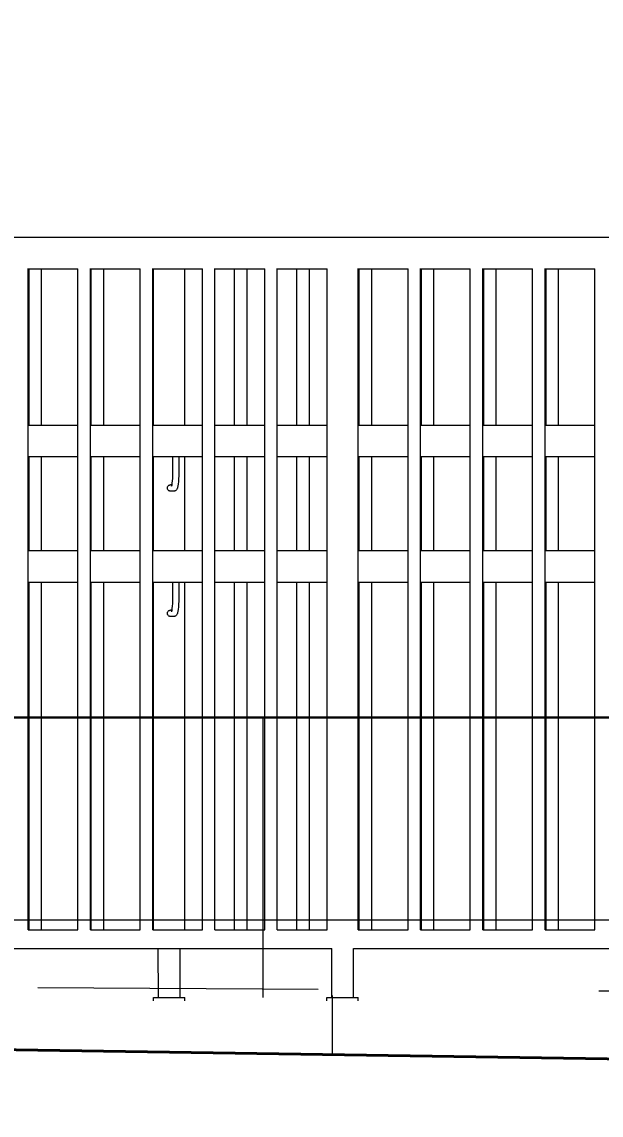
# Model space of a CAD drawing. Header units: millimetres. Extents: x -136099598 to 9192475, y 0 to 555997.
# Drawn here: x -327339 to -326410, y 288167 to 289920 of the extents above; entities that cross this region are included whole.
import ezdxf
from ezdxf import colors
from ezdxf.entities.mleader import LeaderData, LeaderLine
from ezdxf.math import Vec2, Vec3

# ---------------------------------------------------------------- set-up
doc = ezdxf.new("R2010")
doc.units = ezdxf.units.MM
doc.header["$MEASUREMENT"] = 0
doc.linetypes.add('ADSK_Скрыто', pattern=[6, 3, -3])
for name, color, linetype, lineweight in [('!_Цоколь', 7, 'Continuous', 0), ('_Скрыто_', 7, 'ADSK_Скрыто', 9), ('АР-Выноски', 5, 'Continuous', 5), ('АР_тонкая линия', 250, 'Continuous', 0), ('СТЕНЫ кирпич ЛИДЕР', 250, 'Continuous', 15)]:
    doc.layers.add(name, color=color, linetype=linetype, lineweight=lineweight)
doc.layers.add('Чертеж и Рисунок', color=7, linetype='Continuous')
doc.styles.add('ICOCPEUR', font='isocpeur.ttf')

msp = doc.modelspace()

# ---------------------------------------------------------------- hatches: boundary and pattern name
at = {"layer": '!_Цоколь', "lineweight": 0, "ltscale": 5, "true_color": 0x636466}
h = msp.add_hatch(dxfattribs=at)
h.set_pattern_fill('ANSI37', color=251, scale=4800, angle=45)
h.set_pattern_definition([(90, (541247.05, -120), (-600, 1e-13), []), (180, (541247.05, -120), (-2e-13, -600), [])])
h.paths.add_polyline_path([(-323279.2, 288804.9), (-328652, 288804.9), (-328652, 288291.7), (-328153.4, 288284.1), (-328152, 288359.9), (-326382.4, 288354.1), (-323276.4, 288497.7), (-323276.4, 288544.1)])
at = {"layer": '!_Цоколь', "lineweight": 0, "ltscale": 5, "true_color": 0xf1ece1}
h = msp.add_hatch(dxfattribs=at)
h.set_pattern_fill('ANSI37', color=254, scale=4800, angle=45)
h.set_pattern_definition([(90, (528758.5, 55.3), (-600, 1e-13), []), (180, (528758.5, 55.3), (-2e-13, -600), [])])
h.paths.add_polyline_path([(-322069.7, 288553.6), (-326287, 288358.5), (-328152.2, 288359.8), (-328153.3, 288284.1), (-326287, 288255.2), (-322070, 288201.1)])

# ---------------------------------------------------------------- linework, layer by layer
at = {"layer": '_Скрыто_', "color": 6, "ltscale": 150}
for points in [[(-356622.2, 288552.2), (-356622.2, 288552.2), (-350192, 288553.6), (-350192, 288804.9), (-320519.4, 288804.9), (-320519.5, 288553.5), (-310648.3, 288553.6), (-310648.3, 288804.5), (-294677, 288804.9), (-294677, 288553.6), (-281257, 288553.6), (-281257, 287753), (-281257, 287708.5), (-281257, 287380.4), (-302553.9, 288027), (-302564.4, 288225.7), (-350192.1, 288506), (-350192, 288243.6), (-356781.4, 288248.4), (-356782.1, 288553.6), (-356622.2, 288552.2)], [(-356795, 288245.2), (-350192, 288243.6), (-350191.6, 288503.5), (-328651.3, 288362.5), (-328652.4, 288291.8), (-322579.8, 288201.4), (-302564.4, 288225.7), (-302564.4, 288027.1), (-294677, 287913.4), (-294680.4, 287771.5), (-281257, 287443.6), (-281257, 285947), (-294677, 286299.2), (-294677, 286396.9), (-302397, 286511.1), (-302397, 286700.6), (-328812, 286645.1), (-328812, 286873.4), (-350145.2, 287071.4), (-350145.2, 286770.5), (-356624.6, 286742.5), (-356795, 286742.5), (-356795, 288245)]]:
    msp.add_lwpolyline(points, dxfattribs=at)
at = {"layer": 'АР_тонкая линия', "color": 3, "lineweight": 40, "ltscale": 100}
msp.add_line((-328652, 288291.7), (-322748.7, 288201.4), dxfattribs=at)
at = {"layer": 'СТЕНЫ кирпич ЛИДЕР', "lineweight": 30, "ltscale": 100}
msp.add_line((-328652, 288804.9), (-320519.4, 288804.9), dxfattribs=at)
at = {"layer": 'Чертеж и Рисунок', "color": 0, "linetype": 'Continuous', "lineweight": 15}
for p, q in [((-327554.3, 289574.5), (-326095.6, 289574.5)), ((-327329.4, 288464.2), (-327329.4, 289524.4)), ((-327329.4, 289524.2), (-327249.5, 289524.2)), ((-327327.9, 289273.1), (-327327.9, 289524.2)), ((-327307.9, 289273.1), (-327307.9, 289524.2)), ((-327249.6, 288464.4), (-327249.6, 289524.2)), ((-327229.5, 288464.2), (-327229.5, 289524.4)), ((-327229.5, 289524.2), (-327149.6, 289524.2)), ((-327228, 289273.1), (-327228, 289524.2)), ((-327208, 289273.1), (-327208, 289524.2)), ((-327149.6, 288464.4), (-327149.6, 289524.2)), ((-327129.6, 288464.2), (-327129.6, 289524.4)), ((-327129.6, 289524.2), (-327049.7, 289524.2)), ((-327128.1, 289273.1), (-327128.1, 289524.2)), ((-327078.1, 289273.1), (-327078.1, 289524.2)), ((-327049.7, 288464.4), (-327049.7, 289524.2)), ((-327029.7, 288464.2), (-327029.7, 289524.4)), ((-327029.7, 289524.2), (-326949.8, 289524.2)), ((-326998.2, 289273.1), (-326998.2, 289524.2)), ((-326978.2, 289273.1), (-326978.2, 289524.2)), ((-326949.8, 288464.4), (-326949.8, 289524.2)), ((-326929.8, 288464.2), (-326929.8, 289524.4)), ((-326929.8, 289524.2), (-326849.9, 289524.2)), ((-326898.3, 289273.1), (-326898.3, 289524.2)), ((-326878.3, 289273.1), (-326878.3, 289524.2)), ((-326849.9, 288464.4), (-326849.9, 289524.2)), ((-326799.9, 288464.2), (-326799.9, 289524.4)), ((-326799.9, 289524.2), (-326720, 289524.2)), ((-326798.4, 289273.1), (-326798.4, 289524.2)), ((-326778.3, 289273.1), (-326778.3, 289524.2)), ((-326720, 288464.4), (-326720, 289524.2)), ((-326700, 288464.2), (-326700, 289524.4)), ((-326700, 289524.2), (-326620.1, 289524.2)), ((-326698.5, 289273.1), (-326698.5, 289524.2)), ((-326678.4, 289273.1), (-326678.4, 289524.2)), ((-326620.1, 288464.4), (-326620.1, 289524.2)), ((-326600.1, 288464.2), (-326600.1, 289524.4)), ((-326600.1, 289524.2), (-326520.2, 289524.2)), ((-326598.6, 289273.1), (-326598.6, 289524.2)), ((-326578.5, 289273.1), (-326578.5, 289524.2)), ((-326520.2, 288464.4), (-326520.2, 289524.2)), ((-326500.2, 288464.2), (-326500.2, 289524.4)), ((-326500.2, 289524.2), (-326420.3, 289524.2)), ((-326498.7, 289273.1), (-326498.7, 289524.2)), ((-326478.6, 289273.1), (-326478.6, 289524.2)), ((-326420.3, 288464.4), (-326420.3, 289524.2)), ((-327329.4, 289273.1), (-327249.6, 289273.1)), ((-327229.5, 289273.1), (-327149.6, 289273.1)), ((-327129.6, 289273.1), (-327049.7, 289273.1)), ((-327029.7, 289273.1), (-326949.8, 289273.1)), ((-326929.8, 289273.1), (-326849.9, 289273.1)), ((-326799.9, 289273.1), (-326720, 289273.1)), ((-326700, 289273.1), (-326620.1, 289273.1)), ((-326600.1, 289273.1), (-326520.2, 289273.1)), ((-326500.2, 289273.1), (-326420.3, 289273.1)), ((-327329.4, 289222.9), (-327249.6, 289222.9)), ((-327327.9, 289072.2), (-327327.9, 289222.9)), ((-327307.9, 289072.2), (-327307.9, 289222.9)), ((-327229.5, 289222.9), (-327149.6, 289222.9)), ((-327228, 289072.2), (-327228, 289222.9)), ((-327208, 289072.2), (-327208, 289222.9)), ((-327129.6, 289222.9), (-327049.7, 289222.9)), ((-327128.1, 289072.2), (-327128.1, 289222.9)), ((-327097.6, 289222.9), (-327097.6, 289202.8)), ((-327087.6, 289222.9), (-327087.6, 289202.7)), ((-327078.1, 289072.2), (-327078.1, 289222.9)), ((-327029.7, 289222.9), (-326949.8, 289222.9)), ((-326998.2, 289072.2), (-326998.2, 289222.9)), ((-326978.2, 289072.2), (-326978.2, 289222.9)), ((-326929.8, 289222.9), (-326849.9, 289222.9)), ((-326898.3, 289072.2), (-326898.3, 289222.9)), ((-326878.3, 289072.2), (-326878.3, 289222.9)), ((-326799.9, 289222.9), (-326720, 289222.9)), ((-326798.4, 289072.2), (-326798.4, 289222.9)), ((-326778.3, 289072.2), (-326778.3, 289222.9)), ((-326700, 289222.9), (-326620.1, 289222.9)), ((-326698.5, 289072.2), (-326698.5, 289222.9)), ((-326678.4, 289072.2), (-326678.4, 289222.9)), ((-326600.1, 289222.9), (-326520.2, 289222.9)), ((-326598.6, 289072.2), (-326598.6, 289222.9)), ((-326578.5, 289072.2), (-326578.5, 289222.9)), ((-326500.2, 289222.9), (-326420.3, 289222.9)), ((-326498.7, 289072.2), (-326498.7, 289222.9)), ((-326478.6, 289072.2), (-326478.6, 289222.9)), ((-327098, 289188.1), (-327098.3, 289184)), ((-327097.8, 289192.8), (-327098, 289188.1)), ((-327097.6, 289197.7), (-327097.8, 289192.8)), ((-327097.6, 289202.8), (-327097.6, 289197.7)), ((-327088, 289187.3), (-327088.3, 289182.8)), ((-327087.8, 289192.2), (-327088, 289187.3)), ((-327087.6, 289197.4), (-327087.8, 289192.2)), ((-327087.6, 289202.7), (-327087.6, 289197.4)), ((-327106, 289172.6), (-327105.9, 289173.5)), ((-327105.9, 289171.7), (-327106, 289172.6)), ((-327105.9, 289173.5), (-327105.7, 289174.3)), ((-327105.7, 289170.9), (-327105.9, 289171.7)), ((-327105.7, 289174.3), (-327105.3, 289175.1)), ((-327105.3, 289170.1), (-327105.7, 289170.9)), ((-327105.3, 289175.1), (-327104.8, 289175.9)), ((-327104.8, 289169.4), (-327105.3, 289170.1)), ((-327104.8, 289175.9), (-327104.2, 289176.5)), ((-327104.2, 289168.8), (-327104.8, 289169.4)), ((-327104.2, 289176.5), (-327103.5, 289177)), ((-327103.5, 289168.3), (-327104.2, 289168.8)), ((-327103.5, 289177), (-327102.7, 289177.3)), ((-327102.7, 289167.9), (-327103.5, 289168.3)), ((-327102.7, 289177.3), (-327101.9, 289177.6)), ((-327101.9, 289167.7), (-327102.7, 289167.9)), ((-327101.9, 289177.6), (-327101, 289177.6)), ((-327099.1, 289177.6), (-327101, 289177.6)), ((-327099.5, 289176), (-327099.9, 289174.8)), ((-327099.1, 289177.4), (-327099.6, 289175.3)), ((-327098.7, 289180.3), (-327099.1, 289177.4)), ((-327098.3, 289184), (-327098.7, 289180.3)), ((-327094, 289167.9), (-327094.8, 289167.7)), ((-327093.2, 289168.3), (-327094, 289167.9)), ((-327092.5, 289168.8), (-327093.2, 289168.3)), ((-327091.9, 289169.3), (-327092.5, 289168.8)), ((-327091.3, 289169.9), (-327091.9, 289169.3)), ((-327090.8, 289170.6), (-327091.3, 289169.9)), ((-327090.5, 289171.4), (-327090.8, 289170.6)), ((-327089.9, 289172.8), (-327090.5, 289171.4)), ((-327089.7, 289173.6), (-327089.9, 289172.8)), ((-327089.2, 289175.9), (-327089.7, 289173.6)), ((-327088.7, 289179), (-327089.2, 289175.9)), ((-327088.3, 289182.8), (-327088.7, 289179)), ((-327101, 289167.6), (-327101.9, 289167.7)), ((-327095.7, 289167.6), (-327101, 289167.6)), ((-327094.8, 289167.7), (-327095.7, 289167.6)), ((-327329.4, 289072.2), (-327249.6, 289072.2)), ((-327229.5, 289072.2), (-327149.6, 289072.2)), ((-327129.6, 289072.2), (-327049.7, 289072.2)), ((-327029.7, 289072.2), (-326949.8, 289072.2)), ((-326929.8, 289072.2), (-326849.9, 289072.2)), ((-326799.9, 289072.2), (-326720, 289072.2)), ((-326700, 289072.2), (-326620.1, 289072.2)), ((-326600.1, 289072.2), (-326520.2, 289072.2)), ((-326500.2, 289072.2), (-326420.3, 289072.2)), ((-327329.4, 289021.9), (-327249.6, 289021.9)), ((-327327.9, 288464.4), (-327327.9, 289021.9)), ((-327307.9, 288464.4), (-327307.9, 289021.9)), ((-327229.5, 289021.9), (-327149.6, 289021.9)), ((-327228, 288464.4), (-327228, 289021.9)), ((-327208, 288464.4), (-327208, 289021.9)), ((-327129.6, 289021.9), (-327049.7, 289021.9)), ((-327128.1, 288464.4), (-327128.1, 289021.9)), ((-327097.6, 289021.9), (-327097.6, 289001.9)), ((-327087.6, 289021.9), (-327087.6, 289001.8)), ((-327078.1, 288464.4), (-327078.1, 289021.9)), ((-327029.7, 289021.9), (-326949.8, 289021.9)), ((-326998.2, 288464.4), (-326998.2, 289021.9)), ((-326978.2, 288464.4), (-326978.2, 289021.9)), ((-326929.8, 289021.9), (-326849.9, 289021.9)), ((-326898.3, 288464.4), (-326898.3, 289021.9)), ((-326878.3, 288464.4), (-326878.3, 289021.9)), ((-326799.9, 289021.9), (-326720, 289021.9)), ((-326798.4, 288464.4), (-326798.4, 289021.9)), ((-326778.3, 288464.4), (-326778.3, 289021.9)), ((-326700, 289021.9), (-326620.1, 289021.9)), ((-326698.5, 288464.4), (-326698.5, 289021.9)), ((-326678.4, 288464.4), (-326678.4, 289021.9)), ((-326600.1, 289021.9), (-326520.2, 289021.9)), ((-326598.6, 288464.4), (-326598.6, 289021.9)), ((-326578.5, 288464.4), (-326578.5, 289021.9)), ((-326500.2, 289021.9), (-326420.3, 289021.9)), ((-326498.7, 288464.4), (-326498.7, 289021.9)), ((-326478.6, 288464.4), (-326478.6, 289021.9)), ((-327097.6, 288996.8), (-327097.8, 288991.8)), ((-327097.6, 289001.9), (-327097.6, 288996.8)), ((-327087.6, 288996.5), (-327087.8, 288991.2)), ((-327087.6, 289001.8), (-327087.6, 288996.5)), ((-327104.8, 288974.9), (-327104.2, 288975.5)), ((-327104.2, 288975.5), (-327103.5, 288976.1)), ((-327103.5, 288976.1), (-327102.7, 288976.4)), ((-327102.7, 288976.4), (-327101.9, 288976.6)), ((-327101.9, 288976.6), (-327101, 288976.7)), ((-327099.1, 288976.7), (-327101, 288976.7)), ((-327099.5, 288975), (-327099.9, 288973.9)), ((-327099.1, 288976.5), (-327099.6, 288974.3)), ((-327098.7, 288979.4), (-327099.1, 288976.5)), ((-327098.3, 288983), (-327098.7, 288979.4)), ((-327098, 288987.2), (-327098.3, 288983)), ((-327097.8, 288991.8), (-327098, 288987.2)), ((-327089.2, 288975), (-327089.7, 288972.7)), ((-327088.7, 288978.1), (-327089.2, 288975)), ((-327088.3, 288981.9), (-327088.7, 288978.1)), ((-327088, 288986.3), (-327088.3, 288981.9)), ((-327087.8, 288991.2), (-327088, 288986.3)), ((-327106, 288971.7), (-327105.9, 288972.6)), ((-327105.9, 288970.8), (-327106, 288971.7)), ((-327105.9, 288972.6), (-327105.7, 288973.4)), ((-327105.7, 288970), (-327105.9, 288970.8)), ((-327105.7, 288973.4), (-327105.3, 288974.2)), ((-327105.3, 288969.2), (-327105.7, 288970)), ((-327105.3, 288974.2), (-327104.8, 288974.9)), ((-327104.8, 288968.5), (-327105.3, 288969.2)), ((-327104.2, 288967.9), (-327104.8, 288968.5)), ((-327103.5, 288967.4), (-327104.2, 288967.9)), ((-327102.7, 288967), (-327103.5, 288967.4)), ((-327101.9, 288966.8), (-327102.7, 288967)), ((-327101, 288966.7), (-327101.9, 288966.8)), ((-327095.7, 288966.7), (-327101, 288966.7)), ((-327094.8, 288966.8), (-327095.7, 288966.7)), ((-327094, 288967), (-327094.8, 288966.8)), ((-327093.2, 288967.4), (-327094, 288967)), ((-327092.5, 288967.9), (-327093.2, 288967.4)), ((-327091.9, 288968.4), (-327092.5, 288967.9)), ((-327091.3, 288969), (-327091.9, 288968.4)), ((-327090.8, 288969.7), (-327091.3, 288969)), ((-327090.5, 288970.5), (-327090.8, 288969.7)), ((-327089.9, 288971.9), (-327090.5, 288970.5)), ((-327089.7, 288972.7), (-327089.9, 288971.9)), ((-327329.4, 288464.4), (-327249.5, 288464.4)), ((-327229.5, 288464.4), (-327149.6, 288464.4)), ((-327129.6, 288464.4), (-327049.7, 288464.4)), ((-327029.7, 288464.4), (-326949.8, 288464.4)), ((-326929.8, 288464.4), (-326849.9, 288464.4)), ((-326799.9, 288464.4), (-326720, 288464.4)), ((-326700, 288464.4), (-326620.1, 288464.4)), ((-326600.1, 288464.4), (-326520.2, 288464.4)), ((-326500.2, 288464.4), (-326420.3, 288464.4)), ((-327541.7, 288434.2), (-326842.4, 288434.2)), ((-327120.5, 288355.7), (-327120.6, 288434.2)), ((-327085.5, 288355.7), (-327085.5, 288434.2)), ((-326842.4, 288355.6), (-326842.4, 288434.2)), ((-326807.4, 288355.6), (-326807.4, 288434.6)), ((-326807.4, 288434.2), (-326108.1, 288434.2)), ((-327128.1, 288355.7), (-327127.2, 288355.7)), ((-327128.1, 288355.7), (-327128.1, 288355.7)), ((-327128.1, 288350.7), (-327128.1, 288355.7)), ((-327127.2, 288355.7), (-327125.7, 288355.7)), ((-327125.7, 288355.7), (-327123.4, 288355.7)), ((-327123.4, 288355.7), (-327120.5, 288355.7)), ((-327120.5, 288355.7), (-327117.1, 288355.7)), ((-327117.1, 288355.7), (-327113.3, 288355.7)), ((-327113.3, 288355.7), (-327109.2, 288355.7)), ((-327109.2, 288355.7), (-327104.8, 288355.7)), ((-327104.8, 288355.7), (-327100.5, 288355.7)), ((-327100.5, 288355.7), (-327096.2, 288355.7)), ((-327096.2, 288355.7), (-327092.1, 288355.7)), ((-327092.1, 288355.7), (-327088.3, 288355.7)), ((-327088.3, 288355.7), (-327085, 288355.7)), ((-327085, 288355.7), (-327082.3, 288355.7)), ((-327082.3, 288355.7), (-327080.1, 288355.7)), ((-327080.1, 288355.7), (-327078.7, 288355.7)), ((-327078.7, 288355.7), (-327078, 288355.7)), ((-327078, 288350.7), (-327078, 288355.7)), ((-326850, 288355.6), (-326849.9, 288355.6)), ((-326850, 288350.6), (-326850, 288355.6)), ((-326849.9, 288355.6), (-326849, 288355.6)), ((-326849, 288355.6), (-326847.5, 288355.6)), ((-326847.5, 288355.6), (-326845.2, 288355.6)), ((-326845.2, 288355.6), (-326842.4, 288355.6)), ((-326842.4, 288355.6), (-326839, 288355.6)), ((-326839, 288355.6), (-326835.1, 288355.6)), ((-326835.1, 288355.6), (-326831, 288355.6)), ((-326831, 288355.6), (-326826.7, 288355.6)), ((-326826.7, 288355.6), (-326822.3, 288355.6)), ((-326822.3, 288355.6), (-326818, 288355.6)), ((-326818, 288355.6), (-326813.9, 288355.6)), ((-326813.9, 288355.6), (-326810.1, 288355.6)), ((-326810.1, 288355.6), (-326806.8, 288355.6)), ((-326806.8, 288355.6), (-326804.1, 288355.6)), ((-326804.1, 288355.6), (-326802, 288355.6)), ((-326802, 288355.6), (-326800.5, 288355.6)), ((-326800.5, 288355.6), (-326799.9, 288355.6)), ((-326799.9, 288350.6), (-326799.9, 288355.6))]:
    msp.add_line(p, q, dxfattribs=at)

# ---------------------------------------------------------------- leaders
at = {"layer": 'АР-Выноски'}
ml = msp.add_multileader_mtext('Standard', dxfattribs=at)
ml.set_content('\\A1;{\\W0.8;Устройство наружной водосточной трубы, из оцинкованной стали с окраской в цвет цоколя RAL 7016 c подогревом}', color=256, style='ICOCPEUR')
ml.set_leader_properties()
ml.build(insert=Vec2(0, 0))
ml.multileader.update_dxf_attribs({"text_left_attachment_type": 6, "text_right_attachment_type": 6, "dogleg_length": 100, "arrow_head_size": 250})
ctx = ml.context
ctx.base_point, ctx.char_height, ctx.arrow_head_size, ctx.landing_gap_size, ctx.plane_origin, ctx.plane_x_axis, ctx.plane_y_axis = Vec3(-330641.6, 283337.7), 250, 250, 25, Vec3(-314863.5, 279618.1), Vec3(1, -0.000046), Vec3(0.000046, 1)
ctx.left_attachment, ctx.right_attachment = 6, 6
notes = []
notes.append((ctx, [(0, (1, 1, 0), (-323831.5, 283337.4), (-1, 0.000046), 160.1, [(1, [(-321901.5, 289919.9)], 0, [])])]))
ctx.mtext.insert, ctx.mtext.text_direction, ctx.mtext.rotation, ctx.mtext.width, ctx.mtext.flow_direction = Vec3(-330616.6, 283662.7), Vec3(1, -0.000046), 6.28314, 7205.678, 5
ml = msp.add_multileader_mtext('Standard', dxfattribs=at)
ml.set_content('\\A1;{\\W0.8;Замена металлического ограждения на пандусе из нержавеющей полированной стали высотой 1200мм, поручни на высоте 700 и 900мм, \\fISOCTEUR|b0|i0|c204|p49;\\H1.129x;ø\\fISOCPEUR|b0|i0|c204|p34;\\H0.88574x;50мм. Заполнение вертикальное из ригелей \\fISOCTEUR|b0|i0|c204|p49;\\H1.129x;ø\\fISOCPEUR|b0|i0|c204|p34;\\H0.88574x;16мм, с шагом 100мм.  }', color=256, style='ICOCPEUR')
ml.set_leader_properties()
ml.build(insert=Vec2(0, 0))
ml.multileader.update_dxf_attribs({"text_left_attachment_type": 6, "text_right_attachment_type": 6, "dogleg_length": 100, "arrow_head_size": 250})
ctx = ml.context
ctx.base_point, ctx.char_height, ctx.arrow_head_size, ctx.landing_gap_size, ctx.plane_origin = Vec3(-334221, 284849.5), 250, 250, 25, Vec3(-328487.1, 289158.7)
ctx.left_attachment, ctx.right_attachment = 6, 6
notes.append((ctx, [(0, (1, 1, 0), (-325139.5, 284849.5), (-1, 0), 91.5, [(0, [(-324455.6, 289090.2)], 0, [])])]))
ctx.mtext.insert, ctx.mtext.width, ctx.mtext.defined_height, ctx.mtext.flow_direction = Vec3(-334196, 285174.5), 9181.577, 1544, 5
for ctx, leaders in notes:
    for number, flags, end, landing, length, lines in leaders:
        leader = LeaderData()
        leader.index, (leader.has_last_leader_line, leader.has_dogleg_vector, leader.attachment_direction) = number, flags
        leader.last_leader_point, leader.dogleg_vector, leader.dogleg_length = Vec3(end), Vec3(landing), length
        for number, points, colour, breaks in lines:
            line = LeaderLine()
            line.index, line.vertices, line.color, line.breaks = number, Vec3.list(points), colors.encode_raw_color(colour), breaks
            leader.lines.append(line)
        ctx.leaders.append(leader)

doc.saveas('drawing.dxf')
